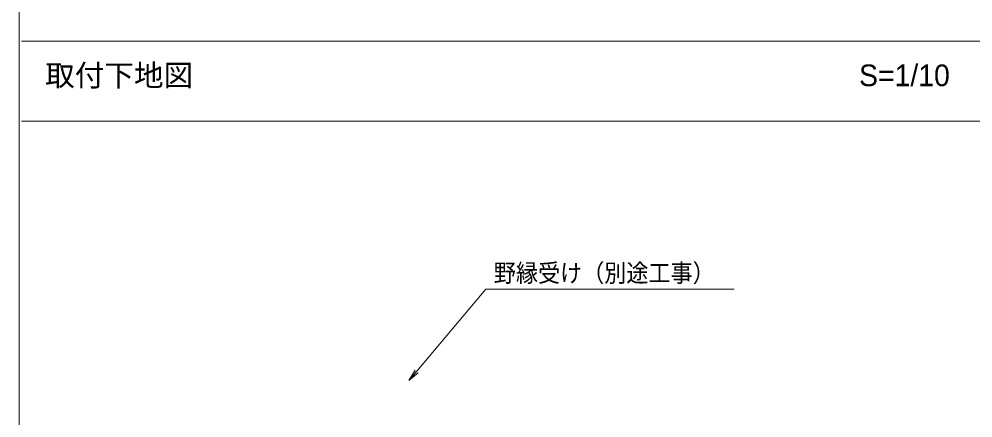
# Model space of a CAD drawing. Units: millimetres, scale not verified. Extents: x -601 to 613, y -416 to 416.
# Drawn here: x -601 to -243.5, y -121.9 to 27.9 of the extents above; entities that cross this region are included whole.
import ezdxf
from ezdxf.enums import TextEntityAlignment as Align

# ---------------------------------------------------------------- set-up
doc = ezdxf.new("R2010")
doc.units = ezdxf.units.MM
doc.header["$LTSCALE"] = 5
for name, color, linetype, lineweight in [('0-0_zumenwaku', 6, 'Continuous', 9), ('0-1_moji', 2, 'Continuous', 9), ('0-8_0', 7, 'Continuous', 9), ('1-8_sunpou', 1, 'Continuous', 9)]:
    doc.layers.add(name, color=color, linetype=linetype, lineweight=lineweight)
doc.styles.add('ＭＳ ゴシック', font='')
doc.styles.add('ＭＳ Ｐゴシック', font='')
doc.styles.get('ＭＳ ゴシック').set_extended_font_data('MS Gothic')
doc.styles.get('ＭＳ Ｐゴシック').set_extended_font_data('MS PGothic')

# ---------------------------------------------------------------- blocks, each defined once
blk = doc.blocks.new('_OPEN')
at = {"layer": '0-8_0'}
blk.add_line((0, 0), (-5, 0), dxfattribs=at)
blk.add_lwpolyline([(-5, 0.833), (0, 0), (-5, -0.833)], dxfattribs=at)

msp = doc.modelspace()

# ---------------------------------------------------------------- linework, layer by layer
at = {"layer": '0-0_zumenwaku'}
for p, q in [((-600.139, 19.541), (385.961, 19.541)), ((385.961, -10.459), (-600.139, -10.459))]:
    msp.add_line(p, q, dxfattribs=at)
msp.add_lwpolyline([(-601.039, -415.432), (598.961, -415.432), (598.961, 415.568), (-601.039, 415.568)], close=True, dxfattribs=at)
at = {"layer": '1-8_sunpou', "color": 7}
msp.add_lwpolyline([(-333.066, -73.565), (-426.102, -73.565), (-454.018, -106.68)], dxfattribs=at)

# ---------------------------------------------------------------- block references
at = {"layer": '1-8_sunpou', "xscale": 0.9, "yscale": 0.9, "rotation": 228.3855}
msp.add_blockref('_OPEN', (-455.015, -107.801), dxfattribs=at)

# ---------------------------------------------------------------- texts
at = {"layer": '0-1_moji', "style": 'ＭＳ Ｐゴシック'}
for s, p in [('取付下地図', (-591.281, 0.217)), ('S=1/10', (-286.221, 0.217))]:
    msp.add_text(s, height=8.138, dxfattribs=at).set_placement(p, align=Align.BOTTOM_LEFT)
at = {"layer": '1-8_sunpou', "color": 2, "style": 'ＭＳ ゴシック', "width": 0.9}
msp.add_text('野縁受け（別途工事）', height=6.745, dxfattribs=at).set_placement((-423.102, -72.845), align=Align.BOTTOM_LEFT)

doc.saveas('drawing.dxf')
